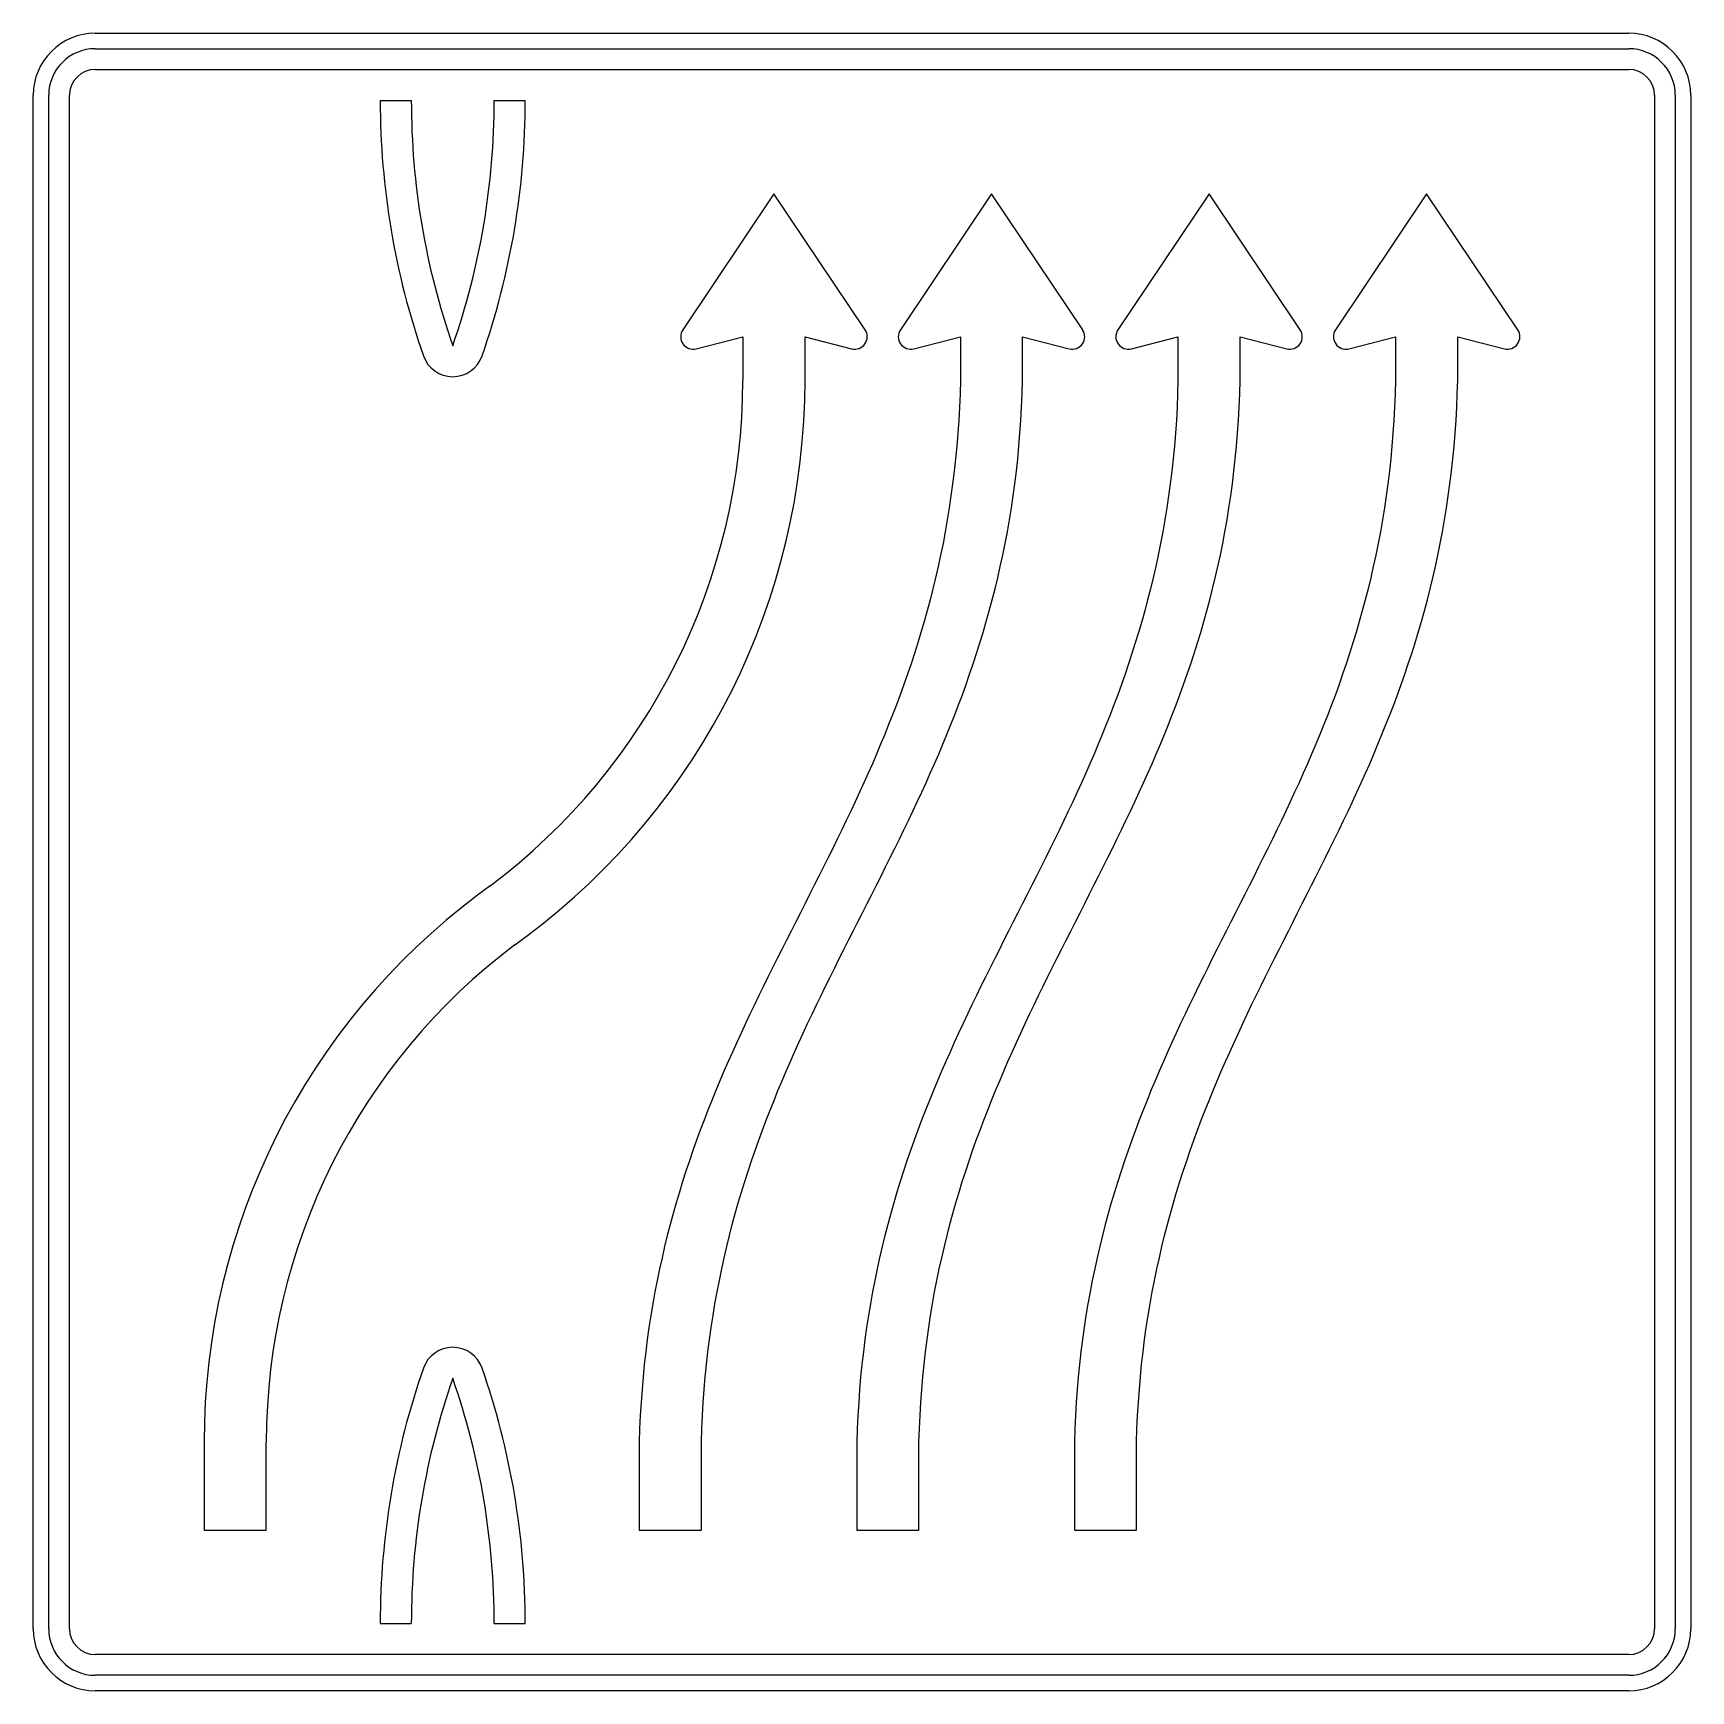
# Model space of a CAD drawing. Extents: x 0 to 1600, y 0 to 1600.
import ezdxf

# ---------------------------------------------------------------- set-up
doc = ezdxf.new("R2010")
doc.units = 0
doc.header["$LTSCALE"] = 25
doc.linetypes.add('AUSGEZOGEN', pattern=[0])
doc.layers.get('0').update_dxf_attribs({"linetype": 'AUSGEZOGEN'})

msp = doc.modelspace()

# ---------------------------------------------------------------- linework, layer by layer
for p, q in [((60, 1600), (1540, 1600)), ((60, 1585), (1540, 1585)), ((60, 1565), (1540, 1565)), ((0, 60), (0, 1540)), ((15, 60), (15, 1540)), ((35, 60), (35, 1540)), ((1565, 1540), (1565, 60)), ((1585, 1540), (1585, 60)), ((1600, 1540), (1600, 60)), ((335, 1535), (365, 1535)), ((445, 1535), (475, 1535)), ((715, 1445), (627, 1313.7)), ((803, 1313.7), (715, 1445)), ((925, 1445), (837, 1313.7)), ((1013, 1313.7), (925, 1445)), ((1135, 1445), (1047, 1313.7)), ((1223, 1313.7), (1135, 1445)), ((1345, 1445), (1257, 1313.7)), ((1433, 1313.7), (1345, 1445)), ((405, 1298.4), (405, 1298.4)), ((640, 1295.4), (685, 1307)), ((685, 1307), (685, 1265)), ((745, 1307), (790, 1295.4)), ((745, 1265), (745, 1307)), ((850, 1295.4), (895, 1307)), ((895, 1307), (895, 1265)), ((955, 1265), (955, 1307)), ((955, 1307), (1000, 1295.4)), ((1060, 1295.4), (1105, 1307)), ((1105, 1307), (1105, 1265)), ((1165, 1265), (1165, 1307)), ((1165, 1307), (1210, 1295.4)), ((1270, 1295.4), (1315, 1307)), ((1315, 1307), (1315, 1265)), ((1375, 1265), (1375, 1307)), ((1375, 1307), (1420, 1295.4)), ((376.7, 1288.5), (376.7, 1288.5)), ((433.3, 1288.5), (433.3, 1288.5)), ((895, 1265), (894.6, 1252)), ((954.6, 1252), (955, 1265)), ((1105, 1265), (1104.6, 1252)), ((1164.6, 1252), (1165, 1265)), ((1315, 1265), (1314.6, 1252)), ((1374.6, 1252), (1375, 1265)), ((894.6, 1252), (894.1, 1239.1)), ((954.1, 1239.1), (954.6, 1252)), ((1104.6, 1252), (1104.1, 1239.1)), ((1164.1, 1239.1), (1164.6, 1252)), ((1314.6, 1252), (1314.1, 1239.1)), ((1374.1, 1239.1), (1374.6, 1252)), ((894.1, 1239.1), (893.4, 1226.4)), ((953.4, 1226.4), (954.1, 1239.1)), ((1104.1, 1239.1), (1103.4, 1226.4)), ((1163.4, 1226.4), (1164.1, 1239.1)), ((1314.1, 1239.1), (1313.4, 1226.4)), ((1373.4, 1226.4), (1374.1, 1239.1)), ((893.4, 1226.4), (892.5, 1213.8)), ((952.5, 1213.8), (953.4, 1226.4)), ((1103.4, 1226.4), (1102.5, 1213.8)), ((1162.5, 1213.8), (1163.4, 1226.4)), ((1313.4, 1226.4), (1312.5, 1213.8)), ((1372.5, 1213.8), (1373.4, 1226.4)), ((891.5, 1201.4), (890.3, 1189.2)), ((892.5, 1213.8), (891.5, 1201.4)), ((950.3, 1189.2), (951.5, 1201.4)), ((951.5, 1201.4), (952.5, 1213.8)), ((1101.5, 1201.4), (1100.3, 1189.2)), ((1102.5, 1213.8), (1101.5, 1201.4)), ((1160.3, 1189.2), (1161.5, 1201.4)), ((1161.5, 1201.4), (1162.5, 1213.8)), ((1311.5, 1201.4), (1310.3, 1189.2)), ((1312.5, 1213.8), (1311.5, 1201.4)), ((1370.3, 1189.2), (1371.5, 1201.4)), ((1371.5, 1201.4), (1372.5, 1213.8)), ((890.3, 1189.2), (889, 1177.1)), ((949, 1177.1), (950.3, 1189.2)), ((1100.3, 1189.2), (1099, 1177.1)), ((1159, 1177.1), (1160.3, 1189.2)), ((1310.3, 1189.2), (1309, 1177.1)), ((1369, 1177.1), (1370.3, 1189.2)), ((889, 1177.1), (887.5, 1165.1)), ((947.5, 1165.1), (949, 1177.1)), ((1099, 1177.1), (1097.5, 1165.1)), ((1157.5, 1165.1), (1159, 1177.1)), ((1309, 1177.1), (1307.5, 1165.1)), ((1367.5, 1165.1), (1369, 1177.1)), ((885.9, 1153.3), (884.2, 1141.7)), ((887.5, 1165.1), (885.9, 1153.3)), ((944.2, 1141.7), (945.9, 1153.3)), ((945.9, 1153.3), (947.5, 1165.1)), ((1095.9, 1153.3), (1094.2, 1141.7)), ((1097.5, 1165.1), (1095.9, 1153.3)), ((1154.2, 1141.7), (1155.9, 1153.3)), ((1155.9, 1153.3), (1157.5, 1165.1)), ((1305.9, 1153.3), (1304.2, 1141.7)), ((1307.5, 1165.1), (1305.9, 1153.3)), ((1364.2, 1141.7), (1365.9, 1153.3)), ((1365.9, 1153.3), (1367.5, 1165.1)), ((884.2, 1141.7), (882.3, 1130.1)), ((942.3, 1130.1), (944.2, 1141.7)), ((1094.2, 1141.7), (1092.3, 1130.1)), ((1152.3, 1130.1), (1154.2, 1141.7)), ((1304.2, 1141.7), (1302.3, 1130.1)), ((1362.3, 1130.1), (1364.2, 1141.7)), ((882.3, 1130.1), (880.3, 1118.7)), ((940.3, 1118.8), (942.3, 1130.1)), ((1092.3, 1130.1), (1090.3, 1118.7)), ((1150.3, 1118.8), (1152.3, 1130.1)), ((1302.3, 1130.1), (1300.3, 1118.7)), ((1360.3, 1118.8), (1362.3, 1130.1)), ((878.2, 1107.5), (875.9, 1096.3)), ((880.3, 1118.7), (878.2, 1107.5)), ((935.9, 1096.3), (938.2, 1107.5)), ((938.2, 1107.5), (940.3, 1118.8)), ((1088.2, 1107.5), (1085.9, 1096.3)), ((1090.3, 1118.7), (1088.2, 1107.5)), ((1145.9, 1096.3), (1148.2, 1107.5)), ((1148.2, 1107.5), (1150.3, 1118.8)), ((1298.2, 1107.5), (1295.9, 1096.3)), ((1300.3, 1118.7), (1298.2, 1107.5)), ((1355.9, 1096.3), (1358.2, 1107.5)), ((1358.2, 1107.5), (1360.3, 1118.8)), ((875.9, 1096.3), (873.5, 1085.3)), ((933.5, 1085.3), (935.9, 1096.3)), ((1085.9, 1096.3), (1083.5, 1085.3)), ((1143.5, 1085.3), (1145.9, 1096.3)), ((1295.9, 1096.3), (1293.5, 1085.3)), ((1353.5, 1085.3), (1355.9, 1096.3)), ((871, 1074.4), (868.4, 1063.7)), ((873.5, 1085.3), (871, 1074.4)), ((928.4, 1063.7), (931, 1074.4)), ((931, 1074.4), (933.5, 1085.3)), ((1081, 1074.4), (1078.4, 1063.7)), ((1083.5, 1085.3), (1081, 1074.4)), ((1138.4, 1063.7), (1141, 1074.4)), ((1141, 1074.4), (1143.5, 1085.3)), ((1291, 1074.4), (1288.4, 1063.7)), ((1293.5, 1085.3), (1291, 1074.4)), ((1348.4, 1063.7), (1351, 1074.4)), ((1351, 1074.4), (1353.5, 1085.3)), ((868.4, 1063.7), (865.7, 1053)), ((925.7, 1053), (928.4, 1063.7)), ((1078.4, 1063.7), (1075.7, 1053)), ((1135.7, 1053), (1138.4, 1063.7)), ((1288.4, 1063.7), (1285.7, 1053)), ((1345.7, 1053), (1348.4, 1063.7)), ((862.9, 1042.4), (860, 1032)), ((865.7, 1053), (862.9, 1042.4)), ((920, 1032), (922.9, 1042.4)), ((922.9, 1042.4), (925.7, 1053)), ((1072.9, 1042.4), (1070, 1032)), ((1075.7, 1053), (1072.9, 1042.4)), ((1130, 1032), (1132.9, 1042.4)), ((1132.9, 1042.4), (1135.7, 1053)), ((1282.9, 1042.4), (1280, 1032)), ((1285.7, 1053), (1282.9, 1042.4)), ((1340, 1032), (1342.9, 1042.4)), ((1342.9, 1042.4), (1345.7, 1053)), ((860, 1032), (856.9, 1021.6)), ((916.9, 1021.6), (920, 1032)), ((1070, 1032), (1066.9, 1021.6)), ((1126.9, 1021.6), (1130, 1032)), ((1280, 1032), (1276.9, 1021.6)), ((1336.9, 1021.6), (1340, 1032)), ((853.8, 1011.4), (850.6, 1001.2)), ((856.9, 1021.6), (853.8, 1011.4)), ((910.6, 1001.2), (913.8, 1011.4)), ((913.8, 1011.4), (916.9, 1021.6)), ((1063.8, 1011.4), (1060.6, 1001.2)), ((1066.9, 1021.6), (1063.8, 1011.4)), ((1120.6, 1001.2), (1123.8, 1011.4)), ((1123.8, 1011.4), (1126.9, 1021.6)), ((1273.8, 1011.4), (1270.6, 1001.2)), ((1276.9, 1021.6), (1273.8, 1011.4)), ((1330.6, 1001.2), (1333.8, 1011.4)), ((1333.8, 1011.4), (1336.9, 1021.6)), ((850.6, 1001.2), (847.3, 991.2)), ((907.3, 991.2), (910.6, 1001.2)), ((1060.6, 1001.2), (1057.3, 991.2)), ((1117.3, 991.2), (1120.6, 1001.2)), ((1270.6, 1001.2), (1267.3, 991.2)), ((1327.3, 991.2), (1330.6, 1001.2)), ((843.9, 981.2), (840.4, 971.3)), ((847.3, 991.2), (843.9, 981.2)), ((900.4, 971.3), (903.9, 981.2)), ((903.9, 981.2), (907.3, 991.2)), ((1053.9, 981.2), (1050.4, 971.3)), ((1057.3, 991.2), (1053.9, 981.2)), ((1110.4, 971.3), (1113.9, 981.2)), ((1113.9, 981.2), (1117.3, 991.2)), ((1263.9, 981.2), (1260.4, 971.3)), ((1267.3, 991.2), (1263.9, 981.2)), ((1320.4, 971.3), (1323.9, 981.2)), ((1323.9, 981.2), (1327.3, 991.2)), ((836.9, 961.5), (833.2, 951.8)), ((840.4, 971.3), (836.9, 961.5)), ((893.2, 951.8), (896.9, 961.5)), ((896.9, 961.5), (900.4, 971.3)), ((1046.9, 961.5), (1043.2, 951.8)), ((1050.4, 971.3), (1046.9, 961.5)), ((1103.2, 951.8), (1106.9, 961.5)), ((1106.9, 961.5), (1110.4, 971.3)), ((1256.9, 961.5), (1253.2, 951.8)), ((1260.4, 971.3), (1256.9, 961.5)), ((1313.2, 951.8), (1316.9, 961.5)), ((1316.9, 961.5), (1320.4, 971.3)), ((833.2, 951.8), (829.5, 942.1)), ((889.5, 942.1), (893.2, 951.8)), ((1043.2, 951.8), (1039.5, 942.1)), ((1099.5, 942.1), (1103.2, 951.8)), ((1253.2, 951.8), (1249.5, 942.1)), ((1309.5, 942.1), (1313.2, 951.8)), ((825.7, 932.6), (821.9, 923)), ((829.5, 942.1), (825.7, 932.6)), ((881.9, 923.1), (885.7, 932.6)), ((885.7, 932.6), (889.5, 942.1)), ((1035.7, 932.6), (1031.9, 923)), ((1039.5, 942.1), (1035.7, 932.6)), ((1091.9, 923.1), (1095.7, 932.6)), ((1095.7, 932.6), (1099.5, 942.1)), ((1245.7, 932.6), (1241.9, 923)), ((1249.5, 942.1), (1245.7, 932.6)), ((1301.9, 923.1), (1305.7, 932.6)), ((1305.7, 932.6), (1309.5, 942.1)), ((818, 913.6), (814, 904.2)), ((821.9, 923), (818, 913.6)), ((874, 904.2), (878, 913.6)), ((878, 913.6), (881.9, 923.1)), ((1028, 913.6), (1024, 904.2)), ((1031.9, 923), (1028, 913.6)), ((1084, 904.2), (1088, 913.6)), ((1088, 913.6), (1091.9, 923.1)), ((1238, 913.6), (1234, 904.2)), ((1241.9, 923), (1238, 913.6)), ((1294, 904.2), (1298, 913.6)), ((1298, 913.6), (1301.9, 923.1)), ((814, 904.2), (810, 894.9)), ((870, 894.9), (874, 904.2)), ((1024, 904.2), (1020, 894.9)), ((1080, 894.9), (1084, 904.2)), ((1234, 904.2), (1230, 894.9)), ((1290, 894.9), (1294, 904.2)), ((805.9, 885.6), (801.8, 876.4)), ((810, 894.9), (805.9, 885.6)), ((861.8, 876.4), (865.9, 885.6)), ((865.9, 885.6), (870, 894.9)), ((1015.9, 885.6), (1011.8, 876.4)), ((1020, 894.9), (1015.9, 885.6)), ((1071.8, 876.4), (1075.9, 885.6)), ((1075.9, 885.6), (1080, 894.9)), ((1225.9, 885.6), (1221.8, 876.4)), ((1230, 894.9), (1225.9, 885.6)), ((1281.8, 876.4), (1285.9, 885.6)), ((1285.9, 885.6), (1290, 894.9)), ((797.6, 867.3), (793.4, 858.1)), ((801.8, 876.4), (797.6, 867.3)), ((853.4, 858.1), (857.6, 867.3)), ((857.6, 867.3), (861.8, 876.4)), ((1007.6, 867.3), (1003.4, 858.1)), ((1011.8, 876.4), (1007.6, 867.3)), ((1063.4, 858.1), (1067.6, 867.3)), ((1067.6, 867.3), (1071.8, 876.4)), ((1217.6, 867.3), (1213.4, 858.1)), ((1221.8, 876.4), (1217.6, 867.3)), ((1273.4, 858.1), (1277.6, 867.3)), ((1277.6, 867.3), (1281.8, 876.4)), ((789.1, 849.1), (784.8, 840)), ((793.4, 858.1), (789.1, 849.1)), ((844.8, 840), (849.1, 849.1)), ((849.1, 849.1), (853.4, 858.1)), ((999.1, 849.1), (994.8, 840)), ((1003.4, 858.1), (999.1, 849.1)), ((1054.8, 840), (1059.1, 849.1)), ((1059.1, 849.1), (1063.4, 858.1)), ((1209.1, 849.1), (1204.8, 840)), ((1213.4, 858.1), (1209.1, 849.1)), ((1264.8, 840), (1269.1, 849.1)), ((1269.1, 849.1), (1273.4, 858.1)), ((784.8, 840), (780.5, 831)), ((840.5, 831), (844.8, 840)), ((994.8, 840), (990.5, 831)), ((1050.5, 831), (1054.8, 840)), ((1204.8, 840), (1200.5, 831)), ((1260.5, 831), (1264.8, 840)), ((776.1, 822), (771.7, 813.1)), ((780.5, 831), (776.1, 822)), ((831.7, 813.1), (836.1, 822)), ((836.1, 822), (840.5, 831)), ((986.1, 822), (981.7, 813.1)), ((990.5, 831), (986.1, 822)), ((1041.7, 813.1), (1046.1, 822)), ((1046.1, 822), (1050.5, 831)), ((1196.1, 822), (1191.7, 813.1)), ((1200.5, 831), (1196.1, 822)), ((1251.7, 813.1), (1256.1, 822)), ((1256.1, 822), (1260.5, 831)), ((767.3, 804.2), (762.8, 795.3)), ((771.7, 813.1), (767.3, 804.2)), ((822.8, 795.3), (827.3, 804.2)), ((827.3, 804.2), (831.7, 813.1)), ((977.3, 804.2), (972.8, 795.3)), ((981.7, 813.1), (977.3, 804.2)), ((1032.8, 795.3), (1037.3, 804.2)), ((1037.3, 804.2), (1041.7, 813.1)), ((1187.3, 804.2), (1182.8, 795.3)), ((1191.7, 813.1), (1187.3, 804.2)), ((1242.8, 795.3), (1247.3, 804.2)), ((1247.3, 804.2), (1251.7, 813.1)), ((758.4, 786.4), (753.9, 777.5)), ((762.8, 795.3), (758.4, 786.4)), ((813.9, 777.5), (818.4, 786.4)), ((818.4, 786.4), (822.8, 795.3)), ((968.4, 786.4), (963.9, 777.5)), ((972.8, 795.3), (968.4, 786.4)), ((1023.9, 777.5), (1028.4, 786.4)), ((1028.4, 786.4), (1032.8, 795.3)), ((1178.4, 786.4), (1173.9, 777.5)), ((1182.8, 795.3), (1178.4, 786.4)), ((1233.9, 777.5), (1238.4, 786.4)), ((1238.4, 786.4), (1242.8, 795.3)), ((441, 777), (429, 768)), ((749.4, 768.7), (745, 759.8)), ((753.9, 777.5), (749.4, 768.7)), ((805, 759.8), (809.4, 768.7)), ((809.4, 768.7), (813.9, 777.5)), ((959.4, 768.7), (955, 759.8)), ((963.9, 777.5), (959.4, 768.7)), ((1015, 759.8), (1019.4, 768.7)), ((1019.4, 768.7), (1023.9, 777.5)), ((1169.4, 768.7), (1165, 759.8)), ((1173.9, 777.5), (1169.4, 768.7)), ((1225, 759.8), (1229.4, 768.7)), ((1229.4, 768.7), (1233.9, 777.5)), ((745, 759.8), (740.5, 751)), ((800.5, 751), (805, 759.8)), ((955, 759.8), (950.5, 751)), ((1010.5, 751), (1015, 759.8)), ((1165, 759.8), (1160.5, 751)), ((1220.5, 751), (1225, 759.8)), ((736, 742.1), (731.5, 733.3)), ((740.5, 751), (736, 742.1)), ((791.5, 733.3), (796, 742.1)), ((796, 742.1), (800.5, 751)), ((946, 742.1), (941.5, 733.3)), ((950.5, 751), (946, 742.1)), ((1001.5, 733.3), (1006, 742.1)), ((1006, 742.1), (1010.5, 751)), ((1156, 742.1), (1151.5, 733.3)), ((1160.5, 751), (1156, 742.1)), ((1211.5, 733.3), (1216, 742.1)), ((1216, 742.1), (1220.5, 751)), ((465, 720), (477, 729)), ((727, 724.4), (722.6, 715.6)), ((731.5, 733.3), (727, 724.4)), ((782.6, 715.6), (787, 724.4)), ((787, 724.4), (791.5, 733.3)), ((937, 724.4), (932.6, 715.6)), ((941.5, 733.3), (937, 724.4)), ((992.6, 715.6), (997, 724.4)), ((997, 724.4), (1001.5, 733.3)), ((1147, 724.4), (1142.6, 715.6)), ((1151.5, 733.3), (1147, 724.4)), ((1202.6, 715.6), (1207, 724.4)), ((1207, 724.4), (1211.5, 733.3)), ((718.1, 706.7), (713.7, 697.8)), ((722.6, 715.6), (718.1, 706.7)), ((773.7, 697.8), (778.1, 706.7)), ((778.1, 706.7), (782.6, 715.6)), ((928.1, 706.7), (923.7, 697.8)), ((932.6, 715.6), (928.1, 706.7)), ((983.7, 697.8), (988.1, 706.7)), ((988.1, 706.7), (992.6, 715.6)), ((1138.1, 706.7), (1133.7, 697.8)), ((1142.6, 715.6), (1138.1, 706.7)), ((1193.7, 697.8), (1198.1, 706.7)), ((1198.1, 706.7), (1202.6, 715.6)), ((709.2, 688.9), (704.8, 680)), ((713.7, 697.8), (709.2, 688.9)), ((764.8, 680), (769.2, 688.9)), ((769.2, 688.9), (773.7, 697.8)), ((919.2, 688.9), (914.8, 680)), ((923.7, 697.8), (919.2, 688.9)), ((974.8, 680), (979.2, 688.9)), ((979.2, 688.9), (983.7, 697.8)), ((1129.2, 688.9), (1124.8, 680)), ((1133.7, 697.8), (1129.2, 688.9)), ((1184.8, 680), (1189.2, 688.9)), ((1189.2, 688.9), (1193.7, 697.8)), ((704.8, 680), (700.5, 671)), ((760.5, 671), (764.8, 680)), ((914.8, 680), (910.5, 671)), ((970.5, 671), (974.8, 680)), ((1124.8, 680), (1120.5, 671)), ((1180.5, 671), (1184.8, 680)), ((696.1, 662.1), (691.8, 653.1)), ((700.5, 671), (696.1, 662.1)), ((751.8, 653.1), (756.1, 662.1)), ((756.1, 662.1), (760.5, 671)), ((906.1, 662.1), (901.8, 653.1)), ((910.5, 671), (906.1, 662.1)), ((961.8, 653.1), (966.1, 662.1)), ((966.1, 662.1), (970.5, 671)), ((1116.1, 662.1), (1111.8, 653.1)), ((1120.5, 671), (1116.1, 662.1)), ((1171.8, 653.1), (1176.1, 662.1)), ((1176.1, 662.1), (1180.5, 671)), ((687.5, 644), (683.3, 634.9)), ((691.8, 653.1), (687.5, 644)), ((743.3, 634.9), (747.5, 644)), ((747.5, 644), (751.8, 653.1)), ((897.5, 644), (893.3, 634.9)), ((901.8, 653.1), (897.5, 644)), ((953.3, 634.9), (957.5, 644)), ((957.5, 644), (961.8, 653.1)), ((1107.5, 644), (1103.3, 634.9)), ((1111.8, 653.1), (1107.5, 644)), ((1163.3, 634.9), (1167.5, 644)), ((1167.5, 644), (1171.8, 653.1)), ((679.1, 625.8), (675, 616.6)), ((683.3, 634.9), (679.1, 625.8)), ((735, 616.6), (739.1, 625.8)), ((739.1, 625.8), (743.3, 634.9)), ((889.1, 625.8), (885, 616.6)), ((893.3, 634.9), (889.1, 625.8)), ((945, 616.6), (949.1, 625.8)), ((949.1, 625.8), (953.3, 634.9)), ((1099.1, 625.8), (1095, 616.6)), ((1103.3, 634.9), (1099.1, 625.8)), ((1155, 616.6), (1159.1, 625.8)), ((1159.1, 625.8), (1163.3, 634.9)), ((675, 616.6), (670.9, 607.4)), ((730.9, 607.4), (735, 616.6)), ((885, 616.6), (880.9, 607.4)), ((940.9, 607.4), (945, 616.6)), ((1095, 616.6), (1090.9, 607.4)), ((1150.9, 607.4), (1155, 616.6)), ((666.8, 598.1), (662.9, 588.7)), ((670.9, 607.4), (666.8, 598.1)), ((722.9, 588.7), (726.8, 598.1)), ((726.8, 598.1), (730.9, 607.4)), ((876.8, 598.1), (872.9, 588.7)), ((880.9, 607.4), (876.8, 598.1)), ((932.9, 588.7), (936.8, 598.1)), ((936.8, 598.1), (940.9, 607.4)), ((1086.8, 598.1), (1082.9, 588.7)), ((1090.9, 607.4), (1086.8, 598.1)), ((1142.9, 588.7), (1146.8, 598.1)), ((1146.8, 598.1), (1150.9, 607.4)), ((658.9, 579.4), (655.1, 569.9)), ((662.9, 588.7), (658.9, 579.4)), ((715.1, 569.9), (718.9, 579.4)), ((718.9, 579.4), (722.9, 588.7)), ((868.9, 579.4), (865.1, 569.9)), ((872.9, 588.7), (868.9, 579.4)), ((925.1, 569.9), (928.9, 579.4)), ((928.9, 579.4), (932.9, 588.7)), ((1078.9, 579.4), (1075.1, 569.9)), ((1082.9, 588.7), (1078.9, 579.4)), ((1135.1, 569.9), (1138.9, 579.4)), ((1138.9, 579.4), (1142.9, 588.7)), ((651.3, 560.4), (647.5, 550.8)), ((655.1, 569.9), (651.3, 560.4)), ((707.5, 550.8), (711.3, 560.4)), ((711.3, 560.4), (715.1, 569.9)), ((861.3, 560.4), (857.5, 550.8)), ((865.1, 569.9), (861.3, 560.4)), ((917.5, 550.8), (921.3, 560.4)), ((921.3, 560.4), (925.1, 569.9)), ((1071.3, 560.4), (1067.5, 550.8)), ((1075.1, 569.9), (1071.3, 560.4)), ((1127.5, 550.8), (1131.3, 560.4)), ((1131.3, 560.4), (1135.1, 569.9)), ((647.5, 550.8), (643.9, 541.1)), ((703.9, 541.1), (707.5, 550.8)), ((857.5, 550.8), (853.9, 541.1)), ((913.9, 541.1), (917.5, 550.8)), ((1067.5, 550.8), (1063.9, 541.1)), ((1123.9, 541.1), (1127.5, 550.8)), ((640.3, 531.4), (636.8, 521.5)), ((643.9, 541.1), (640.3, 531.4)), ((696.8, 521.5), (700.3, 531.4)), ((700.3, 531.4), (703.9, 541.1)), ((850.3, 531.4), (846.8, 521.5)), ((853.9, 541.1), (850.3, 531.4)), ((906.8, 521.5), (910.3, 531.4)), ((910.3, 531.4), (913.9, 541.1)), ((1060.3, 531.4), (1056.8, 521.5)), ((1063.9, 541.1), (1060.3, 531.4)), ((1116.8, 521.5), (1120.3, 531.4)), ((1120.3, 531.4), (1123.9, 541.1)), ((636.8, 521.5), (633.4, 511.6)), ((693.4, 511.6), (696.8, 521.5)), ((846.8, 521.5), (843.4, 511.6)), ((903.4, 511.6), (906.8, 521.5)), ((1056.8, 521.5), (1053.4, 511.6)), ((1113.4, 511.6), (1116.8, 521.5)), ((630.1, 501.6), (626.8, 491.5)), ((633.4, 511.6), (630.1, 501.6)), ((686.8, 491.5), (690.1, 501.6)), ((690.1, 501.6), (693.4, 511.6)), ((840.1, 501.6), (836.8, 491.5)), ((843.4, 511.6), (840.1, 501.6)), ((896.8, 491.5), (900.1, 501.6)), ((900.1, 501.6), (903.4, 511.6)), ((1050.1, 501.6), (1046.8, 491.5)), ((1053.4, 511.6), (1050.1, 501.6)), ((1106.8, 491.5), (1110.1, 501.6)), ((1110.1, 501.6), (1113.4, 511.6)), ((623.7, 481.4), (620.6, 471.1)), ((626.8, 491.5), (623.7, 481.4)), ((680.6, 471.1), (683.7, 481.4)), ((683.7, 481.4), (686.8, 491.5)), ((833.7, 481.4), (830.6, 471.1)), ((836.8, 491.5), (833.7, 481.4)), ((890.6, 471.1), (893.7, 481.4)), ((893.7, 481.4), (896.8, 491.5)), ((1043.7, 481.4), (1040.6, 471.1)), ((1046.8, 491.5), (1043.7, 481.4)), ((1100.6, 471.1), (1103.7, 481.4)), ((1103.7, 481.4), (1106.8, 491.5)), ((620.6, 471.1), (617.7, 460.7)), ((677.7, 460.7), (680.6, 471.1)), ((830.6, 471.1), (827.7, 460.7)), ((887.7, 460.7), (890.6, 471.1)), ((1040.6, 471.1), (1037.7, 460.7)), ((1097.7, 460.7), (1100.6, 471.1)), ((614.8, 450.2), (612.1, 439.6)), ((617.7, 460.7), (614.8, 450.2)), ((672.1, 439.6), (674.8, 450.2)), ((674.8, 450.2), (677.7, 460.7)), ((824.8, 450.2), (822.1, 439.6)), ((827.7, 460.7), (824.8, 450.2)), ((882.1, 439.6), (884.8, 450.2)), ((884.8, 450.2), (887.7, 460.7)), ((1034.8, 450.2), (1032.1, 439.6)), ((1037.7, 460.7), (1034.8, 450.2)), ((1092.1, 439.6), (1094.8, 450.2)), ((1094.8, 450.2), (1097.7, 460.7)), ((612.1, 439.6), (609.5, 428.9)), ((669.5, 428.9), (672.1, 439.6)), ((822.1, 439.6), (819.5, 428.9)), ((879.5, 428.9), (882.1, 439.6)), ((1032.1, 439.6), (1029.5, 428.9)), ((1089.5, 428.9), (1092.1, 439.6)), ((607, 418.1), (604.6, 407.2)), ((609.5, 428.9), (607, 418.1)), ((664.6, 407.2), (667, 418.1)), ((667, 418.1), (669.5, 428.9)), ((817, 418.1), (814.6, 407.2)), ((819.5, 428.9), (817, 418.1)), ((874.6, 407.2), (877, 418.1)), ((877, 418.1), (879.5, 428.9)), ((1027, 418.1), (1024.6, 407.2)), ((1029.5, 428.9), (1027, 418.1)), ((1084.6, 407.2), (1087, 418.1)), ((1087, 418.1), (1089.5, 428.9)), ((604.6, 407.2), (602.3, 396.1)), ((662.3, 396.1), (664.6, 407.2)), ((814.6, 407.2), (812.3, 396.1)), ((872.3, 396.1), (874.6, 407.2)), ((1024.6, 407.2), (1022.3, 396.1)), ((1082.3, 396.1), (1084.6, 407.2)), ((600.1, 385), (598.1, 373.7)), ((602.3, 396.1), (600.1, 385)), ((658.1, 373.7), (660.1, 385)), ((660.1, 385), (662.3, 396.1)), ((810.1, 385), (808.1, 373.7)), ((812.3, 396.1), (810.1, 385)), ((868.1, 373.7), (870.1, 385)), ((870.1, 385), (872.3, 396.1)), ((1020.1, 385), (1018.1, 373.7)), ((1022.3, 396.1), (1020.1, 385)), ((1078.1, 373.7), (1080.1, 385)), ((1080.1, 385), (1082.3, 396.1)), ((598.1, 373.7), (596.2, 362.2)), ((656.2, 362.2), (658.1, 373.7)), ((808.1, 373.7), (806.2, 362.2)), ((866.2, 362.2), (868.1, 373.7)), ((1018.1, 373.7), (1016.2, 362.2)), ((1076.2, 362.2), (1078.1, 373.7)), ((596.2, 362.2), (594.4, 350.7)), ((654.4, 350.7), (656.2, 362.2)), ((806.2, 362.2), (804.4, 350.7)), ((864.4, 350.7), (866.2, 362.2)), ((1016.2, 362.2), (1014.4, 350.7)), ((1074.4, 350.7), (1076.2, 362.2)), ((592.8, 339), (591.3, 327.1)), ((594.4, 350.7), (592.8, 339)), ((651.3, 327.1), (652.8, 339)), ((652.8, 339), (654.4, 350.7)), ((802.8, 339), (801.3, 327.1)), ((804.4, 350.7), (802.8, 339)), ((861.3, 327.1), (862.8, 339)), ((862.8, 339), (864.4, 350.7)), ((1012.8, 339), (1011.3, 327.1)), ((1014.4, 350.7), (1012.8, 339)), ((1071.3, 327.1), (1072.8, 339)), ((1072.8, 339), (1074.4, 350.7)), ((591.3, 327.1), (589.9, 315.1)), ((649.9, 315.1), (651.3, 327.1)), ((801.3, 327.1), (799.9, 315.1)), ((859.9, 315.1), (861.3, 327.1)), ((1011.3, 327.1), (1009.9, 315.1)), ((1069.9, 315.1), (1071.3, 327.1)), ((376.7, 311.5), (376.7, 311.5)), ((433.3, 311.5), (433.3, 311.5)), ((589.9, 315.1), (588.7, 303)), ((648.7, 303), (649.9, 315.1)), ((799.9, 315.1), (798.7, 303)), ((858.7, 303), (859.9, 315.1)), ((1009.9, 315.1), (1008.7, 303)), ((1068.7, 303), (1069.9, 315.1)), ((405, 301.6), (405, 301.6)), ((587.7, 290.7), (586.8, 278.3)), ((588.7, 303), (587.7, 290.7)), ((646.8, 278.3), (647.7, 290.7)), ((647.7, 290.7), (648.7, 303)), ((797.7, 290.7), (796.8, 278.3)), ((798.7, 303), (797.7, 290.7)), ((856.8, 278.3), (857.7, 290.7)), ((857.7, 290.7), (858.7, 303)), ((1007.7, 290.7), (1006.8, 278.3)), ((1008.7, 303), (1007.7, 290.7)), ((1066.8, 278.3), (1067.7, 290.7)), ((1067.7, 290.7), (1068.7, 303)), ((586.8, 278.3), (586, 265.7)), ((646, 265.7), (646.8, 278.3)), ((796.8, 278.3), (796, 265.7)), ((856, 265.7), (856.8, 278.3)), ((1006.8, 278.3), (1006, 265.7)), ((1066, 265.7), (1066.8, 278.3)), ((586, 265.7), (585.4, 252.9)), ((645.4, 252.9), (646, 265.7)), ((796, 265.7), (795.4, 252.9)), ((855.4, 252.9), (856, 265.7)), ((1006, 265.7), (1005.4, 252.9)), ((1065.4, 252.9), (1066, 265.7)), ((165, 240), (165, 155)), ((225, 155), (225, 240)), ((585.4, 252.9), (585, 240)), ((585, 240), (585, 155)), ((645, 240), (645.4, 252.9)), ((645, 155), (645, 240)), ((795.4, 252.9), (795, 240)), ((795, 240), (795, 155)), ((855, 240), (855.4, 252.9)), ((855, 155), (855, 240)), ((1005.4, 252.9), (1005, 240)), ((1005, 240), (1005, 155)), ((1065, 240), (1065.4, 252.9)), ((1065, 155), (1065, 240)), ((165, 155), (225, 155)), ((585, 155), (645, 155)), ((795, 155), (855, 155)), ((1005, 155), (1065, 155)), ((335, 65), (365, 65)), ((445, 65), (475, 65)), ((1540, 35), (60, 35)), ((1540, 15), (60, 15)), ((1540, 0), (60, 0))]:
    msp.add_line(p, q)
for centre, radius, start, end in [((60, 1540), 60, 90, 180), ((1540, 1540), 60, 0, 90), ((60, 1540), 45, 90, 180), ((1540, 1540), 45, 0, 90), ((60, 1540), 25, 90, 180), ((1540, 1540), 25, 0, 90), ((1085, 1535), 750, 180, 199.1881), ((1085, 1535), 720, 180, 199.1881), ((-275, 1535), 720, 340.8119, 360), ((-275, 1535), 750, 340.8119, 360), ((637, 1307), 12, 146.195, 284.475), ((793, 1307), 12, 255.525, 393.805), ((847, 1307), 12, 146.195, 284.475), ((1003, 1307), 12, 255.525, 393.805), ((1057, 1307), 12, 146.195, 284.475), ((1213, 1307), 12, 255.525, 393.805), ((1267, 1307), 12, 146.195, 284.475), ((1423, 1307), 12, 255.525, 393.805), ((405, 1298.4), 30, 199.1881, 340.8119), ((75, 1265), 610, 306.87, 360), ((75, 1265), 670, 306.87, 360), ((825, 240), 660, 126.87, 180), ((825, 240), 600, 126.87, 180), ((405, 301.6), 30, 19.1881, 160.8119), ((1085, 65), 750, 160.8119, 180), ((-275, 65), 750, 0, 19.1881), ((1085, 65), 720, 160.8119, 180), ((-275, 65), 720, 0, 19.1881), ((60, 60), 60, 180, 270), ((60, 60), 45, 180, 270), ((60, 60), 25, 180, 270), ((1540, 60), 60, 270, 360), ((1540, 60), 45, 270, 360), ((1540, 60), 25, 270, 360)]:
    msp.add_arc(centre, radius, start, end)

doc.saveas('drawing.dxf')
